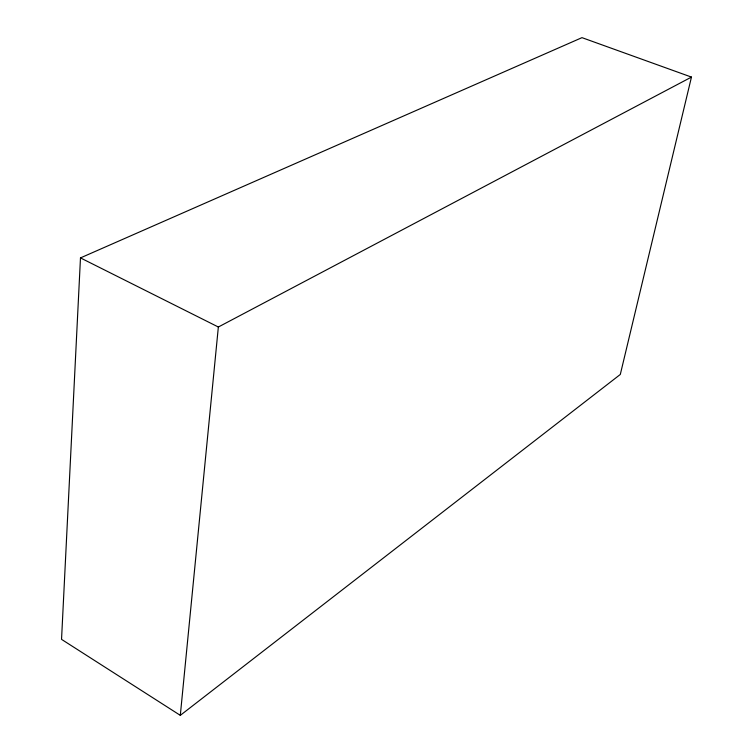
<?xml version="1.0" encoding="UTF-8"?>
<svg xmlns="http://www.w3.org/2000/svg" width="753" height="753" viewBox="0 0 753 753"><rect width="100%" height="100%" fill="white"/><g stroke="black" fill="none" stroke-linecap="round" stroke-linejoin="round"><path stroke-width="1.13" d="M80.477 257.903L61.539 639.363L180.306 715.35L620.303 374.457L691.461 77.088L581.975 37.65L80.477 257.903L218.351 327.018L691.461 77.088M180.306 715.35L218.351 327.018"/></g></svg>
